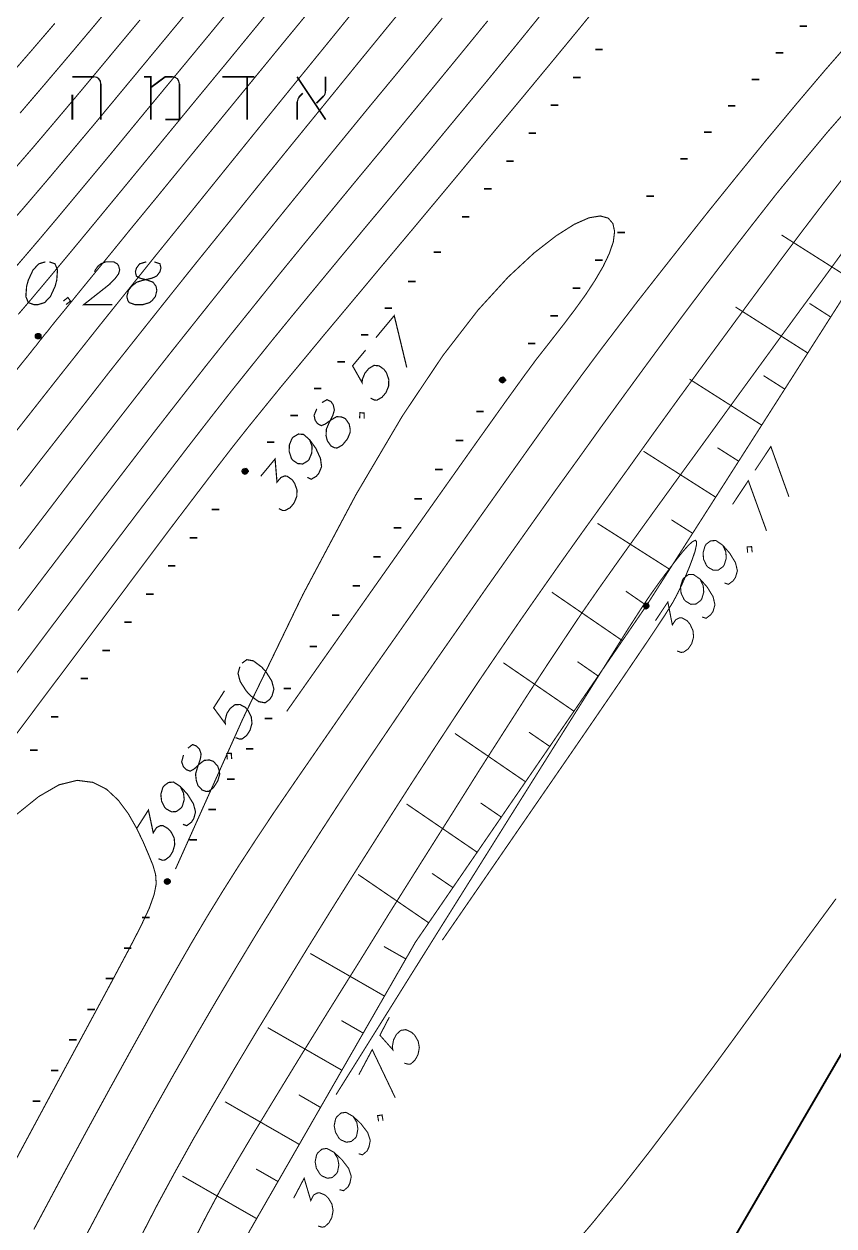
# Model space of a CAD drawing. Extents: x 489 to 720, y 1028 to 1176.
# Drawn here: x 508.47 to 516.04, y 1073.17 to 1084.42 of the extents above; entities that cross this region are included whole.
import ezdxf

# ---------------------------------------------------------------- set-up
doc = ezdxf.new("R2010")
doc.units = 0
doc.header["$MEASUREMENT"] = 0
for name, color, linetype in [('1501-TOPO', 7, 'Continuous'), ('1501-UP', 7, 'Continuous'), ('1506', 7, 'Continuous'), ('1507', 7, 'Continuous'), ('1510-UP', 7, 'Continuous'), ('1511-DOWN', 7, 'Continuous'), ('M1602', 7, 'Continuous')]:
    doc.layers.add(name, color=color, linetype=linetype)

msp = doc.modelspace()

# ---------------------------------------------------------------- hatches: boundary and pattern name
at = {"layer": '1501-TOPO', "linetype": 'Continuous', "ltscale": 0.045455}
for points in [[(508.579, 1081.515), (508.579, 1081.478), (508.573, 1081.506)], [(508.587, 1081.521), (508.587, 1081.472), (508.579, 1081.515)], [(508.587, 1081.472), (508.579, 1081.515), (508.579, 1081.478)], [(508.597, 1081.523), (508.597, 1081.47), (508.587, 1081.521)], [(508.597, 1081.47), (508.587, 1081.521), (508.587, 1081.472)], [(508.607, 1081.521), (508.607, 1081.472), (508.597, 1081.523)], [(508.607, 1081.472), (508.597, 1081.523), (508.597, 1081.47)], [(508.616, 1081.515), (508.616, 1081.478), (508.607, 1081.521)], [(508.616, 1081.478), (508.607, 1081.521), (508.607, 1081.472)], [(508.622, 1081.506), (508.622, 1081.487), (508.616, 1081.515)], [(508.622, 1081.487), (508.616, 1081.515), (508.616, 1081.478)], [(508.573, 1081.506), (508.573, 1081.487), (508.571, 1081.496)], [(508.579, 1081.478), (508.573, 1081.506), (508.573, 1081.487)], [(508.624, 1081.496), (508.622, 1081.506), (508.622, 1081.487)], [(512.916, 1081.092), (512.955, 1081.063), (512.915, 1081.082)], [(512.955, 1081.063), (512.915, 1081.082), (512.945, 1081.059)], [(512.915, 1081.082), (512.945, 1081.059), (512.919, 1081.073)], [(512.921, 1081.101), (512.962, 1081.07), (512.916, 1081.092)], [(512.962, 1081.07), (512.916, 1081.092), (512.955, 1081.063)], [(512.945, 1081.059), (512.919, 1081.073), (512.935, 1081.06)], [(512.919, 1081.073), (512.935, 1081.06), (512.925, 1081.065)], [(512.928, 1081.108), (512.966, 1081.079), (512.921, 1081.101)], [(512.966, 1081.079), (512.921, 1081.101), (512.962, 1081.07)], [(512.938, 1081.112), (512.967, 1081.089), (512.928, 1081.108)], [(512.967, 1081.089), (512.928, 1081.108), (512.966, 1081.079)], [(512.948, 1081.112), (512.964, 1081.099), (512.938, 1081.112)], [(512.964, 1081.099), (512.938, 1081.112), (512.967, 1081.089)], [(512.957, 1081.107), (512.948, 1081.112), (512.964, 1081.099)], [(510.508, 1080.238), (510.547, 1080.208), (510.507, 1080.228)], [(510.547, 1080.208), (510.507, 1080.228), (510.537, 1080.205)], [(510.507, 1080.228), (510.537, 1080.205), (510.511, 1080.217)], [(510.513, 1080.247), (510.555, 1080.215), (510.508, 1080.238)], [(510.555, 1080.215), (510.508, 1080.238), (510.547, 1080.208)], [(510.537, 1080.205), (510.511, 1080.217), (510.527, 1080.205)], [(510.511, 1080.217), (510.527, 1080.205), (510.517, 1080.209)], [(510.521, 1080.254), (510.56, 1080.224), (510.513, 1080.247)], [(510.56, 1080.224), (510.513, 1080.247), (510.555, 1080.215)], [(510.53, 1080.257), (510.56, 1080.234), (510.521, 1080.254)], [(510.56, 1080.234), (510.521, 1080.254), (510.56, 1080.224)], [(510.54, 1080.256), (510.556, 1080.245), (510.53, 1080.257)], [(510.556, 1080.245), (510.53, 1080.257), (510.56, 1080.234)], [(510.549, 1080.251), (510.54, 1080.256), (510.556, 1080.245)], [(509.782, 1076.404), (509.827, 1076.375), (509.779, 1076.393)], [(509.827, 1076.375), (509.779, 1076.393), (509.82, 1076.367)], [(509.779, 1076.393), (509.82, 1076.367), (509.779, 1076.383)], [(509.82, 1076.367), (509.779, 1076.383), (509.811, 1076.364)], [(509.779, 1076.383), (509.811, 1076.364), (509.783, 1076.374)], [(509.79, 1076.41), (509.831, 1076.384), (509.782, 1076.404)], [(509.831, 1076.384), (509.782, 1076.404), (509.827, 1076.375)], [(509.811, 1076.364), (509.783, 1076.374), (509.8, 1076.364)], [(509.783, 1076.374), (509.8, 1076.364), (509.79, 1076.367)], [(509.799, 1076.415), (509.83, 1076.395), (509.79, 1076.41)], [(509.83, 1076.395), (509.79, 1076.41), (509.831, 1076.384)], [(509.81, 1076.415), (509.827, 1076.405), (509.799, 1076.415)], [(509.827, 1076.405), (509.799, 1076.415), (509.83, 1076.395)], [(509.819, 1076.412), (509.81, 1076.415), (509.827, 1076.405)]]:
    msp.add_hatch(color=7, dxfattribs=at).paths.add_polyline_path(points, flags=0)
at = {"layer": '1501-UP', "linetype": 'Continuous', "ltscale": 0.045455}
for points in [[(514.261, 1078.974), (514.308, 1078.955), (514.265, 1078.984)], [(514.261, 1078.964), (514.302, 1078.948), (514.261, 1078.974)], [(514.302, 1078.948), (514.261, 1078.974), (514.308, 1078.955)], [(514.265, 1078.955), (514.292, 1078.943), (514.261, 1078.964)], [(514.292, 1078.943), (514.261, 1078.964), (514.302, 1078.948)], [(514.265, 1078.984), (514.313, 1078.964), (514.272, 1078.991)], [(514.308, 1078.955), (514.265, 1078.984), (514.313, 1078.964)], [(514.272, 1078.947), (514.282, 1078.943), (514.265, 1078.955)], [(514.282, 1078.943), (514.265, 1078.955), (514.292, 1078.943)], [(514.272, 1078.991), (514.313, 1078.974), (514.281, 1078.996)], [(514.313, 1078.964), (514.272, 1078.991), (514.313, 1078.974)], [(514.313, 1078.974), (514.281, 1078.996), (514.308, 1078.984)], [(514.281, 1078.996), (514.308, 1078.984), (514.291, 1078.996)], [(514.308, 1078.984), (514.291, 1078.996), (514.302, 1078.991)]]:
    msp.add_hatch(color=18, dxfattribs=at).paths.add_polyline_path(points, flags=0)

# ---------------------------------------------------------------- linework, layer by layer
at = {"color": 250, "linetype": 'Continuous', "ltscale": 0.045455}
for points, const_width in [([(509.119, 1083.924), (508.917, 1083.924)], 0.0158), ([(509.586, 1083.924), (509.652, 1083.924), (509.652, 1083.523)], 0.0158), ([(509.853, 1083.924), (509.786, 1083.924), (509.652, 1083.824)], 0.0158), ([(510.32, 1083.924), (510.62, 1083.924)], 0.0158), ([(510.553, 1083.924), (510.553, 1083.523)], 0.0158), ([(511.02, 1083.924), (511.287, 1083.523)], 0.0158), ([(511.287, 1083.79), (511.287, 1083.924)], 0.0158), ([(508.917, 1083.523), (508.917, 1083.757)], 0.0158), ([(509.185, 1083.523), (509.185, 1083.857)], 0.0158), ([(509.786, 1083.523), (509.919, 1083.523), (509.919, 1083.857)], 0.0158), ([(511.073, 1083.771), (511.04, 1083.738)], 0.0158), ([(511.02, 1083.69), (511.02, 1083.523)], 0.0158), ([(511.2, 1083.676), (511.267, 1083.743)], 0.0158), ([(508.665, 1082.191), (508.603, 1082.173), (508.549, 1082.115), (508.505, 1082.02), (508.489, 1081.963), (508.482, 1081.867), (508.505, 1081.81), (508.557, 1081.791), (508.596, 1081.791), (508.658, 1081.81), (508.712, 1081.867), (508.756, 1081.963), (508.771, 1082.02), (508.778, 1082.115), (508.755, 1082.173), (508.703, 1082.191)], 0.0112), ([(509.125, 1082.097), (509.131, 1082.115), (509.16, 1082.154), (509.185, 1082.173), (509.228, 1082.191), (509.304, 1082.191), (509.337, 1082.173), (509.35, 1082.154), (509.36, 1082.115), (509.349, 1082.078), (509.32, 1082.039), (509.266, 1081.982), (509.024, 1081.791), (509.291, 1081.791)], 0.0112), ([(509.608, 1082.191), (509.547, 1082.173), (509.517, 1082.134), (509.507, 1082.097), (509.516, 1082.058), (509.549, 1082.039), (509.62, 1082.02), (509.672, 1082.001), (509.7, 1081.963), (509.708, 1081.924), (509.694, 1081.867), (509.664, 1081.83), (509.64, 1081.81), (509.578, 1081.791), (509.502, 1081.791), (509.449, 1081.81), (509.436, 1081.83), (509.427, 1081.867), (509.442, 1081.924), (509.471, 1081.963), (509.52, 1082.001), (509.582, 1082.02), (509.663, 1082.039), (509.706, 1082.058), (509.736, 1082.097), (509.746, 1082.134), (509.737, 1082.173), (509.685, 1082.191)], 0.0112), ([(508.833, 1081.824), (508.875, 1081.858), (508.9, 1081.824), (508.858, 1081.791)], 0.0112), ([(511.758, 1081.482), (511.929, 1081.688), (512.046, 1081.203)], 0.0112), ([(511.661, 1081.365), (511.539, 1081.218), (511.629, 1081.059), (511.63, 1081.09), (511.655, 1081.15), (511.691, 1081.193), (511.74, 1081.222), (511.787, 1081.218), (511.833, 1081.185), (511.856, 1081.153), (511.878, 1081.09), (511.877, 1081.029), (511.852, 1080.968), (511.815, 1080.924), (511.766, 1080.896), (511.744, 1080.898), (511.708, 1080.915)], 0.0112), ([(511.204, 1080.815), (511.179, 1080.755), (511.189, 1080.708), (511.212, 1080.676), (511.247, 1080.658), (511.282, 1080.672), (511.342, 1080.714), (511.391, 1080.742), (511.438, 1080.739), (511.473, 1080.722), (511.507, 1080.673), (511.517, 1080.626), (511.517, 1080.596), (511.492, 1080.535), (511.444, 1080.476), (511.395, 1080.449), (511.372, 1080.45), (511.337, 1080.468), (511.303, 1080.516), (511.291, 1080.563), (511.294, 1080.625), (511.319, 1080.684), (511.356, 1080.759), (511.369, 1080.805), (511.358, 1080.853), (511.336, 1080.884), (511.3, 1080.901), (511.253, 1080.874)], 0.0112), ([(511.606, 1080.725), (511.607, 1080.779), (511.648, 1080.776), (511.647, 1080.723)], 0.0112), ([(511.137, 1080.526), (511.16, 1080.464), (511.157, 1080.401), (511.132, 1080.341), (511.121, 1080.328), (511.072, 1080.299), (511.025, 1080.303), (510.979, 1080.335), (510.967, 1080.351), (510.946, 1080.415), (510.947, 1080.476), (510.972, 1080.537), (510.985, 1080.551), (511.032, 1080.579), (511.08, 1080.576), (511.137, 1080.526), (511.195, 1080.446), (511.239, 1080.35), (511.249, 1080.273), (511.224, 1080.213), (511.199, 1080.183), (511.152, 1080.156), (511.116, 1080.173)], 0.0112), ([(510.68, 1080.184), (510.814, 1080.346), (510.832, 1080.129), (510.869, 1080.173), (510.904, 1080.187), (510.928, 1080.184), (510.974, 1080.151), (510.997, 1080.118), (511.019, 1080.056), (511.017, 1079.995), (510.992, 1079.934), (510.956, 1079.89), (510.907, 1079.863), (510.885, 1079.864), (510.849, 1079.881)], 0.0112), ([(510.485, 1078.401), (510.467, 1078.339), (510.487, 1078.263), (510.544, 1078.174), (510.583, 1078.131), (510.661, 1078.074), (510.721, 1078.063), (510.765, 1078.096), (510.786, 1078.129), (510.803, 1078.191), (510.783, 1078.267), (510.727, 1078.356), (510.687, 1078.399), (510.61, 1078.456), (510.549, 1078.467), (510.505, 1078.434)], 0.0112), ([(510.341, 1078.176), (510.239, 1078.016), (510.348, 1077.868), (510.346, 1077.899), (510.363, 1077.963), (510.394, 1078.01), (510.438, 1078.045), (510.485, 1078.047), (510.536, 1078.02), (510.562, 1077.99), (510.591, 1077.931), (510.598, 1077.87), (510.58, 1077.807), (510.549, 1077.758), (510.506, 1077.725), (510.482, 1077.723), (510.445, 1077.737)], 0.0112), ([(509.957, 1077.574), (509.94, 1077.51), (509.956, 1077.465), (509.983, 1077.437), (510.02, 1077.423), (510.054, 1077.441), (510.108, 1077.491), (510.152, 1077.524), (510.199, 1077.528), (510.236, 1077.515), (510.277, 1077.471), (510.292, 1077.425), (510.296, 1077.395), (510.278, 1077.332), (510.237, 1077.268), (510.194, 1077.234), (510.17, 1077.233), (510.132, 1077.246), (510.092, 1077.289), (510.077, 1077.334), (510.07, 1077.396), (510.088, 1077.458), (510.115, 1077.538), (510.122, 1077.584), (510.106, 1077.63), (510.079, 1077.658), (510.042, 1077.672), (509.998, 1077.638)], 0.0112), ([(510.367, 1077.534), (510.362, 1077.588), (510.404, 1077.591), (510.408, 1077.538)], 0.0112), ([(509.928, 1077.279), (509.957, 1077.218), (509.964, 1077.158), (509.946, 1077.095), (509.936, 1077.079), (509.891, 1077.045), (509.845, 1077.042), (509.795, 1077.07), (509.781, 1077.084), (509.752, 1077.143), (509.745, 1077.205), (509.763, 1077.268), (509.773, 1077.284), (509.816, 1077.317), (509.864, 1077.321), (509.928, 1077.279), (509.995, 1077.206), (510.05, 1077.117), (510.07, 1077.041), (510.053, 1076.979), (510.032, 1076.946), (509.988, 1076.913), (509.952, 1076.925)], 0.0112), ([(509.516, 1076.882), (509.629, 1077.059), (509.674, 1076.846), (509.705, 1076.895), (509.739, 1076.912), (509.763, 1076.914), (509.813, 1076.885), (509.839, 1076.857), (509.87, 1076.797), (509.875, 1076.735), (509.858, 1076.673), (509.828, 1076.624), (509.783, 1076.591), (509.76, 1076.589), (509.723, 1076.603)], 0.0112)]:
    msp.add_lwpolyline(points, dxfattribs=dict(at, const_width=const_width))
at = {"color": 18, "linetype": 'Continuous', "ltscale": 0.045455, "const_width": 0.01}
for points in [[(515.305, 1080.239), (515.453, 1080.462), (515.622, 1079.992)], [(515.095, 1079.921), (515.242, 1080.143), (515.412, 1079.674)], [(515.002, 1079.539), (515.031, 1079.479), (515.036, 1079.417), (515.017, 1079.355), (515.007, 1079.339), (514.962, 1079.306), (514.915, 1079.304), (514.865, 1079.332), (514.852, 1079.347), (514.823, 1079.407), (514.819, 1079.468), (514.837, 1079.531), (514.847, 1079.547), (514.891, 1079.58), (514.939, 1079.582), (515.002, 1079.539), (515.067, 1079.465), (515.122, 1079.375), (515.14, 1079.299), (515.122, 1079.237), (515.1, 1079.205), (515.056, 1079.172), (515.02, 1079.185)], [(515.236, 1079.47), (515.231, 1079.523), (515.273, 1079.525), (515.278, 1079.472)], [(514.791, 1079.221), (514.82, 1079.16), (514.825, 1079.099), (514.807, 1079.037), (514.796, 1079.021), (514.752, 1078.988), (514.704, 1078.985), (514.655, 1079.015), (514.641, 1079.03), (514.613, 1079.09), (514.607, 1079.151), (514.627, 1079.214), (514.637, 1079.23), (514.681, 1079.263), (514.729, 1079.264), (514.791, 1079.221), (514.857, 1079.147), (514.912, 1079.057), (514.93, 1078.981), (514.912, 1078.918), (514.89, 1078.887), (514.846, 1078.854), (514.81, 1078.867)], [(514.373, 1078.832), (514.489, 1079.007), (514.531, 1078.793), (514.563, 1078.841), (514.597, 1078.858), (514.62, 1078.859), (514.67, 1078.831), (514.696, 1078.8), (514.724, 1078.74), (514.73, 1078.679), (514.712, 1078.616), (514.68, 1078.568), (514.636, 1078.537), (514.612, 1078.535), (514.575, 1078.549)], [(511.883, 1075.12), (511.795, 1074.951), (511.916, 1074.814), (511.911, 1074.843), (511.923, 1074.908), (511.949, 1074.958), (511.99, 1074.996), (512.038, 1075.003), (512.09, 1074.979), (512.119, 1074.953), (512.153, 1074.895), (512.164, 1074.834), (512.152, 1074.771), (512.125, 1074.72), (512.085, 1074.682), (512.061, 1074.679), (512.023, 1074.689)], [(511.598, 1074.581), (511.723, 1074.816), (511.938, 1074.366)], [(511.544, 1074.191), (511.579, 1074.134), (511.589, 1074.074), (511.577, 1074.009), (511.569, 1073.992), (511.527, 1073.956), (511.48, 1073.949), (511.428, 1073.972), (511.413, 1073.985), (511.379, 1074.043), (511.367, 1074.104), (511.38, 1074.167), (511.389, 1074.184), (511.43, 1074.222), (511.477, 1074.229), (511.544, 1074.191), (511.616, 1074.124), (511.68, 1074.04), (511.705, 1073.966), (511.692, 1073.903), (511.675, 1073.868), (511.633, 1073.831), (511.596, 1073.841)], [(511.783, 1074.145), (511.773, 1074.198), (511.815, 1074.204), (511.824, 1074.151)], [(511.365, 1073.855), (511.4, 1073.797), (511.411, 1073.737), (511.399, 1073.673), (511.39, 1073.656), (511.348, 1073.618), (511.302, 1073.612), (511.249, 1073.635), (511.235, 1073.649), (511.2, 1073.706), (511.189, 1073.766), (511.202, 1073.83), (511.211, 1073.847), (511.252, 1073.884), (511.298, 1073.891), (511.365, 1073.855), (511.438, 1073.787), (511.502, 1073.704), (511.527, 1073.629), (511.514, 1073.565), (511.497, 1073.531), (511.455, 1073.495), (511.417, 1073.505)], [(510.988, 1073.425), (511.086, 1073.612), (511.148, 1073.403), (511.174, 1073.454), (511.207, 1073.473), (511.23, 1073.476), (511.283, 1073.454), (511.312, 1073.426), (511.346, 1073.37), (511.357, 1073.309), (511.345, 1073.245), (511.319, 1073.195), (511.277, 1073.157), (511.254, 1073.154), (511.216, 1073.164)]]:
    msp.add_lwpolyline(points, dxfattribs=at)
at = {"color": 250, "linetype": 'Continuous', "ltscale": 0.045455}
for centre, start, end in [((509.119, 1083.857), 0.0055, 90), ((509.853, 1083.857), 0.0055, 90), ((511.221, 1083.79), 315.0055, 360.0055), ((511.221, 1083.79), 315.0055, 360.0055), ((511.087, 1083.69), 135, 180), ((511.087, 1083.69), 135, 180)]:
    msp.add_arc(centre, 0.0659, start, end, dxfattribs=at)
at = {"layer": '1501-TOPO', "color": 7, "linetype": 'Continuous', "ltscale": 0.045455}
for points in [[(508.579, 1081.515), (508.579, 1081.478), (508.573, 1081.506)], [(508.587, 1081.521), (508.587, 1081.472), (508.579, 1081.515)], [(508.587, 1081.472), (508.579, 1081.515), (508.579, 1081.478)], [(508.597, 1081.523), (508.597, 1081.47), (508.587, 1081.521)], [(508.597, 1081.47), (508.587, 1081.521), (508.587, 1081.472)], [(508.607, 1081.521), (508.607, 1081.472), (508.597, 1081.523)], [(508.607, 1081.472), (508.597, 1081.523), (508.597, 1081.47)], [(508.616, 1081.515), (508.616, 1081.478), (508.607, 1081.521)], [(508.616, 1081.478), (508.607, 1081.521), (508.607, 1081.472)], [(508.622, 1081.506), (508.622, 1081.487), (508.616, 1081.515)], [(508.622, 1081.487), (508.616, 1081.515), (508.616, 1081.478)], [(508.573, 1081.506), (508.573, 1081.487), (508.571, 1081.496)], [(508.579, 1081.478), (508.573, 1081.506), (508.573, 1081.487)], [(508.624, 1081.496), (508.622, 1081.506), (508.622, 1081.487)], [(512.916, 1081.092), (512.955, 1081.063), (512.915, 1081.082)], [(512.955, 1081.063), (512.915, 1081.082), (512.945, 1081.059)], [(512.915, 1081.082), (512.945, 1081.059), (512.919, 1081.073)], [(512.921, 1081.101), (512.962, 1081.07), (512.916, 1081.092)], [(512.962, 1081.07), (512.916, 1081.092), (512.955, 1081.063)], [(512.945, 1081.059), (512.919, 1081.073), (512.935, 1081.06)], [(512.919, 1081.073), (512.935, 1081.06), (512.925, 1081.065)], [(512.928, 1081.108), (512.966, 1081.079), (512.921, 1081.101)], [(512.966, 1081.079), (512.921, 1081.101), (512.962, 1081.07)], [(512.938, 1081.112), (512.967, 1081.089), (512.928, 1081.108)], [(512.967, 1081.089), (512.928, 1081.108), (512.966, 1081.079)], [(512.948, 1081.112), (512.964, 1081.099), (512.938, 1081.112)], [(512.964, 1081.099), (512.938, 1081.112), (512.967, 1081.089)], [(512.957, 1081.107), (512.948, 1081.112), (512.964, 1081.099)], [(510.508, 1080.238), (510.547, 1080.208), (510.507, 1080.228)], [(510.547, 1080.208), (510.507, 1080.228), (510.537, 1080.205)], [(510.507, 1080.228), (510.537, 1080.205), (510.511, 1080.217)], [(510.513, 1080.247), (510.555, 1080.215), (510.508, 1080.238)], [(510.555, 1080.215), (510.508, 1080.238), (510.547, 1080.208)], [(510.537, 1080.205), (510.511, 1080.217), (510.527, 1080.205)], [(510.511, 1080.217), (510.527, 1080.205), (510.517, 1080.209)], [(510.521, 1080.254), (510.56, 1080.224), (510.513, 1080.247)], [(510.56, 1080.224), (510.513, 1080.247), (510.555, 1080.215)], [(510.53, 1080.257), (510.56, 1080.234), (510.521, 1080.254)], [(510.56, 1080.234), (510.521, 1080.254), (510.56, 1080.224)], [(510.54, 1080.256), (510.556, 1080.245), (510.53, 1080.257)], [(510.556, 1080.245), (510.53, 1080.257), (510.56, 1080.234)], [(510.549, 1080.251), (510.54, 1080.256), (510.556, 1080.245)], [(509.782, 1076.404), (509.827, 1076.375), (509.779, 1076.393)], [(509.827, 1076.375), (509.779, 1076.393), (509.82, 1076.367)], [(509.779, 1076.393), (509.82, 1076.367), (509.779, 1076.383)], [(509.82, 1076.367), (509.779, 1076.383), (509.811, 1076.364)], [(509.779, 1076.383), (509.811, 1076.364), (509.783, 1076.374)], [(509.79, 1076.41), (509.831, 1076.384), (509.782, 1076.404)], [(509.831, 1076.384), (509.782, 1076.404), (509.827, 1076.375)], [(509.811, 1076.364), (509.783, 1076.374), (509.8, 1076.364)], [(509.783, 1076.374), (509.8, 1076.364), (509.79, 1076.367)], [(509.799, 1076.415), (509.83, 1076.395), (509.79, 1076.41)], [(509.83, 1076.395), (509.79, 1076.41), (509.831, 1076.384)], [(509.81, 1076.415), (509.827, 1076.405), (509.799, 1076.415)], [(509.827, 1076.405), (509.799, 1076.415), (509.83, 1076.395)], [(509.819, 1076.412), (509.81, 1076.415), (509.827, 1076.405)]]:
    msp.add_lwpolyline(points, dxfattribs=at)
at = {"layer": '1501-TOPO', "color": 7, "linetype": 'Continuous', "ltscale": 0.045455, "const_width": 0.0112}
for points in [[(508.572, 1081.496), (508.622, 1081.496)], [(512.916, 1081.085), (512.966, 1081.085)], [(510.508, 1080.231), (510.558, 1080.231)], [(509.78, 1076.389), (509.83, 1076.389)]]:
    msp.add_lwpolyline(points, dxfattribs=at)
at = {"layer": '1501-TOPO', "color": 7, "linetype": 'Continuous', "ltscale": 0.045455}
for centre in [(508.597, 1081.496), (512.941, 1081.085), (510.533, 1080.231), (509.805, 1076.389)]:
    msp.add_circle(centre, 0.0261, dxfattribs=at)
at = {"layer": '1501-UP', "color": 18, "linetype": 'Continuous', "ltscale": 0.045455, "const_width": 0.01}
msp.add_lwpolyline([(514.265, 1078.97), (514.31, 1078.97)], dxfattribs=at)
at = {"layer": '1501-UP', "color": 18, "linetype": 'Continuous', "ltscale": 0.045455}
for points in [[(514.261, 1078.974), (514.308, 1078.955), (514.265, 1078.984)], [(514.261, 1078.964), (514.302, 1078.948), (514.261, 1078.974)], [(514.302, 1078.948), (514.261, 1078.974), (514.308, 1078.955)], [(514.265, 1078.955), (514.292, 1078.943), (514.261, 1078.964)], [(514.292, 1078.943), (514.261, 1078.964), (514.302, 1078.948)], [(514.265, 1078.984), (514.313, 1078.964), (514.272, 1078.991)], [(514.308, 1078.955), (514.265, 1078.984), (514.313, 1078.964)], [(514.272, 1078.947), (514.282, 1078.943), (514.265, 1078.955)], [(514.282, 1078.943), (514.265, 1078.955), (514.292, 1078.943)], [(514.272, 1078.991), (514.313, 1078.974), (514.281, 1078.996)], [(514.313, 1078.964), (514.272, 1078.991), (514.313, 1078.974)], [(514.313, 1078.974), (514.281, 1078.996), (514.308, 1078.984)], [(514.281, 1078.996), (514.308, 1078.984), (514.291, 1078.996)], [(514.308, 1078.984), (514.291, 1078.996), (514.302, 1078.991)]]:
    msp.add_lwpolyline(points, dxfattribs=at)
msp.add_arc((514.287, 1078.97), 0.0261, 326.4972, 326.4972, dxfattribs=at)
at = {"layer": '1506', "color": 13, "linetype": 'Continuous', "ltscale": 0.045455, "const_width": 0.01}
for points in [[(508.362, 1082.114), (508.478, 1082.249), (508.621, 1082.417), (508.797, 1082.626), (509.012, 1082.884), (509.269, 1083.193), (509.558, 1083.545), (509.871, 1083.923), (510.196, 1084.316), (510.521, 1084.712)], [(508.428, 1083.584), (508.646, 1083.839), (508.881, 1084.116), (509.131, 1084.413), (509.389, 1084.723)], [(508.386, 1077.762), (508.708, 1078.192), (509.028, 1078.618), (509.335, 1079.028), (509.617, 1079.405), (509.867, 1079.738), (510.079, 1080.017), (510.257, 1080.251), (510.414, 1080.455), (510.561, 1080.641), (510.71, 1080.825), (510.87, 1081.022), (511.053, 1081.242), (511.27, 1081.504), (511.529, 1081.813), (511.821, 1082.163), (512.137, 1082.54), (512.463, 1082.931), (512.789, 1083.323), (513.104, 1083.701), (513.396, 1084.054), (513.654, 1084.367), (513.871, 1084.633)], [(508.396, 1081.181), (508.462, 1081.263), (508.505, 1081.316), (508.531, 1081.349), (508.549, 1081.372), (508.563, 1081.39), (508.578, 1081.407), (508.592, 1081.426), (508.608, 1081.447), (508.629, 1081.473), (508.654, 1081.505), (508.686, 1081.543), (508.724, 1081.592), (508.773, 1081.653), (508.835, 1081.728), (508.913, 1081.824), (509.012, 1081.946), (509.136, 1082.098), (509.289, 1082.285), (509.474, 1082.513), (509.697, 1082.784), (509.958, 1083.104), (510.248, 1083.458), (510.557, 1083.835), (510.873, 1084.221), (511.186, 1084.601)], [(508.429, 1080.09), (508.633, 1080.353), (508.836, 1080.613), (509.045, 1080.88), (509.266, 1081.164), (509.511, 1081.473), (509.781, 1081.813), (510.073, 1082.179), (510.38, 1082.559), (510.691, 1082.946), (511.002, 1083.329), (511.303, 1083.699), (511.586, 1084.047), (511.844, 1084.363), (512.071, 1084.64)], [(508.358, 1083.041), (508.552, 1083.265), (508.769, 1083.521), (509.011, 1083.808), (509.273, 1084.123), (509.55, 1084.456)], [(508.407, 1078.925), (508.671, 1079.272), (508.932, 1079.615), (509.189, 1079.954), (509.442, 1080.284), (509.689, 1080.606), (509.93, 1080.915), (510.165, 1081.215), (510.397, 1081.507), (510.627, 1081.793), (510.856, 1082.078), (511.086, 1082.36), (511.32, 1082.645), (511.557, 1082.933), (511.8, 1083.226), (512.047, 1083.526), (512.298, 1083.83), (512.55, 1084.137), (512.803, 1084.447)], [(508.411, 1081.7), (508.461, 1081.758), (508.53, 1081.839), (508.624, 1081.951), (508.753, 1082.105), (508.921, 1082.307), (509.135, 1082.566), (509.398, 1082.885), (509.702, 1083.255), (510.032, 1083.657), (510.377, 1084.075), (510.722, 1084.496)], [(508.419, 1079.507), (508.653, 1079.812), (508.883, 1080.114), (509.116, 1080.417), (509.354, 1080.724), (509.599, 1081.039), (509.855, 1081.364), (510.12, 1081.697), (510.388, 1082.033), (510.66, 1082.37), (510.929, 1082.703), (511.195, 1083.03), (511.453, 1083.346), (511.7, 1083.648), (511.936, 1083.933), (512.161, 1084.207), (512.379, 1084.474)], [(508.305, 1083.905), (508.524, 1084.157), (508.753, 1084.424)], [(516.221, 1084.284), (515.956, 1083.981), (515.683, 1083.659), (515.408, 1083.329), (515.137, 1082.996), (514.874, 1082.67), (514.628, 1082.359), (514.402, 1082.072), (514.2, 1081.814), (514.02, 1081.578), (513.852, 1081.357), (513.691, 1081.141), (513.53, 1080.921), (513.362, 1080.689), (513.181, 1080.435), (512.979, 1080.151), (512.752, 1079.831), (512.505, 1079.481), (512.245, 1079.112), (511.979, 1078.732), (511.713, 1078.354), (511.456, 1077.984), (511.214, 1077.634), (510.994, 1077.315), (510.799, 1077.03), (510.629, 1076.774), (510.473, 1076.535), (510.327, 1076.304), (510.181, 1076.066), (510.031, 1075.813), (509.87, 1075.532), (509.69, 1075.214), (509.488, 1074.85), (509.266, 1074.448), (509.033, 1074.021), (508.795, 1073.579), (508.557, 1073.133)], [(516.138, 1082.987), (515.944, 1082.738), (515.742, 1082.473), (515.528, 1082.187), (515.303, 1081.883), (515.07, 1081.566), (514.831, 1081.241), (514.592, 1080.914), (514.356, 1080.588), (514.127, 1080.268), (513.905, 1079.96), (513.695, 1079.668), (513.495, 1079.387), (513.302, 1079.112), (513.11, 1078.837), (512.919, 1078.558), (512.723, 1078.27), (512.521, 1077.967), (512.308, 1077.643), (512.083, 1077.297), (511.849, 1076.931), (511.608, 1076.551), (511.364, 1076.163), (511.122, 1075.773), (510.886, 1075.387), (510.656, 1075.01), (510.44, 1074.649), (510.239, 1074.306), (510.05, 1073.98), (509.875, 1073.665), (509.708, 1073.356), (509.549, 1073.047)], [(509.882, 1076.506), (510.514, 1077.917), (511.074, 1079.076), (511.57, 1080.01), (512.005, 1080.748), (512.385, 1081.315), (512.713, 1081.74), (512.996, 1082.05), (513.238, 1082.275), (513.444, 1082.435), (513.614, 1082.543), (513.752, 1082.604), (513.857, 1082.621), (513.931, 1082.601), (513.975, 1082.55), (513.991, 1082.475), (513.979, 1082.379), (513.941, 1082.268), (513.883, 1082.147), (513.807, 1082.017), (513.72, 1081.884), (513.624, 1081.751), (513.527, 1081.622), (513.431, 1081.499), (513.342, 1081.385), (513.258, 1081.278), (513.149, 1081.13), (512.977, 1080.892), (512.705, 1080.51), (512.297, 1079.933), (511.715, 1079.108), (510.923, 1077.983)], [(516.192, 1082.374), (515.945, 1082.035), (515.678, 1081.671), (515.402, 1081.292), (515.124, 1080.91), (514.854, 1080.537), (514.598, 1080.185), (514.367, 1079.866), (514.166, 1079.587), (513.99, 1079.34), (513.829, 1079.112), (513.675, 1078.89), (513.521, 1078.66), (513.357, 1078.413), (513.174, 1078.133), (512.966, 1077.808), (512.725, 1077.431), (512.46, 1077.009), (512.175, 1076.558), (511.883, 1076.093), (511.594, 1075.626), (511.312, 1075.174), (511.049, 1074.749), (510.815, 1074.366), (510.614, 1074.035), (510.444, 1073.748), (510.298, 1073.495), (510.172, 1073.26), (510.058, 1073.037)], [(511.385, 1074.395), (512.323, 1075.895), (513.031, 1077.025), (513.544, 1077.843), (513.895, 1078.401), (514.117, 1078.755), (514.248, 1078.958), (514.319, 1079.064), (514.364, 1079.128), (514.412, 1079.195), (514.466, 1079.268), (514.523, 1079.343), (514.58, 1079.417), (514.633, 1079.483), (514.681, 1079.537), (514.72, 1079.572), (514.746, 1079.585), (514.757, 1079.573), (514.756, 1079.538), (514.744, 1079.483), (514.721, 1079.415), (514.692, 1079.338), (514.658, 1079.255), (514.621, 1079.171), (514.582, 1079.09), (514.538, 1079.007), (514.461, 1078.883), (514.316, 1078.664), (514.07, 1078.301), (513.688, 1077.743), (513.136, 1076.941), (512.379, 1075.841)], [(508.394, 1077.017), (508.602, 1077.185), (508.792, 1077.295), (508.962, 1077.337), (509.11, 1077.318), (509.238, 1077.253), (509.347, 1077.151), (509.44, 1077.026), (509.517, 1076.891), (509.581, 1076.758), (509.632, 1076.638), (509.672, 1076.54), (509.696, 1076.455), (509.702, 1076.368), (509.682, 1076.267), (509.636, 1076.138), (509.556, 1075.967), (509.439, 1075.741), (509.282, 1075.446), (509.082, 1075.074), (508.847, 1074.639), (508.589, 1074.159), (508.319, 1073.656)], [(509.798, 1076.385), (509.804, 1076.395)], [(513.496, 1072.853), (513.791, 1073.201), (514.065, 1073.538), (514.315, 1073.858), (514.542, 1074.157), (514.747, 1074.43), (514.935, 1074.683), (515.112, 1074.925), (515.285, 1075.163), (515.46, 1075.404), (515.642, 1075.656), (515.842, 1075.929), (516.063, 1076.229)]]:
    msp.add_lwpolyline(points, dxfattribs=at)
at = {"layer": '1507', "color": 18, "linetype": 'Continuous', "ltscale": 0.045455, "const_width": 0.01}
for points in [[(508.391, 1080.606), (508.521, 1080.771), (508.656, 1080.943), (508.805, 1081.132), (508.977, 1081.349), (509.179, 1081.604), (509.421, 1081.906), (509.706, 1082.262), (510.028, 1082.66), (510.371, 1083.085), (510.724, 1083.522), (511.075, 1083.955), (511.411, 1084.368), (511.719, 1084.748)], [(508.331, 1082.546), (508.489, 1082.729), (508.674, 1082.946), (508.89, 1083.203), (509.14, 1083.501), (509.416, 1083.834), (509.711, 1084.19), (510.015, 1084.557)], [(508.397, 1078.343), (508.689, 1078.732), (508.98, 1079.117), (509.262, 1079.491), (509.53, 1079.845), (509.779, 1080.172), (510.004, 1080.466), (510.211, 1080.733), (510.405, 1080.981), (510.594, 1081.217), (510.782, 1081.451), (510.978, 1081.691), (511.186, 1081.943), (511.413, 1082.218), (511.664, 1082.52), (511.935, 1082.845), (512.217, 1083.184), (512.506, 1083.534), (512.796, 1083.884), (513.079, 1084.23), (513.349, 1084.563)], [(516.222, 1083.68), (515.973, 1083.395), (515.736, 1083.11), (515.506, 1082.829), (515.286, 1082.548), (515.072, 1082.272), (514.864, 1082), (514.661, 1081.731), (514.461, 1081.462), (514.262, 1081.191), (514.062, 1080.917), (513.86, 1080.639), (513.654, 1080.351), (513.441, 1080.056), (513.223, 1079.749), (513, 1079.434), (512.773, 1079.112), (512.545, 1078.784), (512.316, 1078.456), (512.089, 1078.128), (511.867, 1077.8), (511.65, 1077.479), (511.441, 1077.164), (511.239, 1076.853), (511.04, 1076.543), (510.846, 1076.233), (510.652, 1075.92), (510.458, 1075.599), (510.263, 1075.271), (510.065, 1074.931), (509.863, 1074.579), (509.658, 1074.214), (509.454, 1073.842), (509.252, 1073.467), (509.053, 1073.09)]]:
    msp.add_lwpolyline(points, dxfattribs=at)
at = {"layer": '1510-UP', "color": 18, "linetype": 'Continuous', "ltscale": 0.045455, "const_width": 0.01}
for points in [[(505.075, 1064.509), (506.415, 1065.958), (507.335, 1067.168), (508.21, 1068.476), (509.244, 1070.376), (510.578, 1073.123), (512.128, 1075.823), (514.287, 1078.97), (515.662, 1081.124), (516.544, 1082.508), (517.425, 1083.557), (518.338, 1084.35), (519.914, 1085.659), (521.505, 1086.884)], [(515.553, 1082.443), (516.229, 1082.014)], [(515.123, 1081.768), (515.798, 1081.338)], [(515.814, 1081.803), (516.013, 1081.675)], [(514.692, 1081.093), (515.367, 1080.663)], [(515.385, 1081.126), (515.583, 1081)], [(514.262, 1080.418), (514.937, 1079.988)], [(514.954, 1080.451), (515.152, 1080.325)], [(513.831, 1079.743), (514.506, 1079.313)], [(514.523, 1079.776), (514.721, 1079.65)], [(513.404, 1079.098), (514.064, 1078.645)], [(514.096, 1079.108), (514.29, 1078.974)], [(512.95, 1078.438), (513.611, 1077.984)], [(513.644, 1078.448), (513.837, 1078.314)], [(512.497, 1077.776), (513.157, 1077.324)], [(513.19, 1077.788), (513.385, 1077.654)], [(512.737, 1077.126), (512.931, 1076.993)], [(512.044, 1077.116), (512.705, 1076.664)], [(511.591, 1076.456), (512.252, 1076.003)], [(512.283, 1076.466), (512.478, 1076.333)], [(511.832, 1075.782), (512.037, 1075.665)], [(511.144, 1075.716), (511.838, 1075.317)], [(510.745, 1075.022), (511.439, 1074.623)], [(511.435, 1075.088), (511.638, 1074.971)], [(510.346, 1074.328), (511.04, 1073.929)], [(511.036, 1074.393), (511.239, 1074.275)], [(509.947, 1073.632), (510.641, 1073.234)], [(510.637, 1073.698), (510.841, 1073.581)]]:
    msp.add_lwpolyline(points, dxfattribs=at)
at = {"layer": '1511-DOWN', "color": 7, "linetype": 'Continuous', "ltscale": 0.045455, "const_width": 0.0158}
for points in [[(515.722, 1084.397), (515.792, 1084.397)], [(513.81, 1084.179), (513.88, 1084.179)], [(515.498, 1084.148), (515.569, 1084.148)], [(513.602, 1083.917), (513.672, 1083.917)], [(515.275, 1083.9), (515.346, 1083.9)], [(513.394, 1083.657), (513.464, 1083.657)], [(515.052, 1083.653), (515.122, 1083.653)], [(513.186, 1083.396), (513.256, 1083.396)], [(514.828, 1083.405), (514.898, 1083.405)], [(512.978, 1083.134), (513.048, 1083.134)], [(514.605, 1083.157), (514.675, 1083.157)], [(512.77, 1082.874), (512.84, 1082.874)], [(514.289, 1082.807), (514.36, 1082.807)], [(512.562, 1082.613), (512.632, 1082.613)], [(514.016, 1082.466), (514.087, 1082.466)], [(512.297, 1082.281), (512.367, 1082.281)], [(513.807, 1082.206), (513.878, 1082.206)], [(512.058, 1082.008), (512.129, 1082.008)], [(513.598, 1081.946), (513.669, 1081.946)], [(511.838, 1081.758), (511.908, 1081.758)], [(513.389, 1081.685), (513.46, 1081.685)], [(511.617, 1081.507), (511.688, 1081.507)], [(513.18, 1081.426), (513.25, 1081.426)], [(511.398, 1081.256), (511.469, 1081.256)], [(512.906, 1081.085), (512.977, 1081.085)], [(511.178, 1081.005), (511.248, 1081.005)], [(510.957, 1080.754), (511.028, 1080.754)], [(512.697, 1080.79), (512.767, 1080.79)], [(510.738, 1080.504), (510.808, 1080.504)], [(512.504, 1080.518), (512.574, 1080.518)], [(510.498, 1080.231), (510.569, 1080.231)], [(512.311, 1080.246), (512.381, 1080.246)], [(512.117, 1079.974), (512.188, 1079.974)], [(510.221, 1079.873), (510.291, 1079.873)], [(510.016, 1079.608), (510.087, 1079.608)], [(511.925, 1079.701), (511.996, 1079.701)], [(511.732, 1079.429), (511.803, 1079.429)], [(509.812, 1079.345), (509.882, 1079.345)], [(511.539, 1079.157), (511.61, 1079.157)], [(509.607, 1079.081), (509.678, 1079.081)], [(509.403, 1078.817), (509.473, 1078.817)], [(511.346, 1078.884), (511.416, 1078.884)], [(511.137, 1078.589), (511.207, 1078.589)], [(509.198, 1078.554), (509.269, 1078.554)], [(508.994, 1078.29), (509.064, 1078.29)], [(510.894, 1078.198), (510.964, 1078.198)], [(508.716, 1077.931), (508.787, 1077.931)], [(510.717, 1077.915), (510.788, 1077.915)], [(508.521, 1077.621), (508.591, 1077.621)], [(510.541, 1077.631), (510.612, 1077.631)], [(510.365, 1077.348), (510.436, 1077.348)], [(510.189, 1077.064), (510.26, 1077.064)], [(510.013, 1076.781), (510.083, 1076.781)], [(509.77, 1076.389), (509.84, 1076.389)], [(509.57, 1076.054), (509.64, 1076.054)], [(509.399, 1075.767), (509.47, 1075.767)], [(509.229, 1075.481), (509.299, 1075.481)], [(509.058, 1075.193), (509.129, 1075.193)], [(508.887, 1074.907), (508.957, 1074.907)], [(508.716, 1074.62), (508.787, 1074.62)], [(508.546, 1074.333), (508.616, 1074.333)]]:
    msp.add_lwpolyline(points, dxfattribs=at)
at = {"layer": 'M1602', "color": 214, "linetype": 'Continuous', "ltscale": 0.045455, "const_width": 0.0182}
msp.add_lwpolyline([(522.642, 1085.99), (505.399, 1056.376)], dxfattribs=at)

doc.saveas('drawing.dxf')
